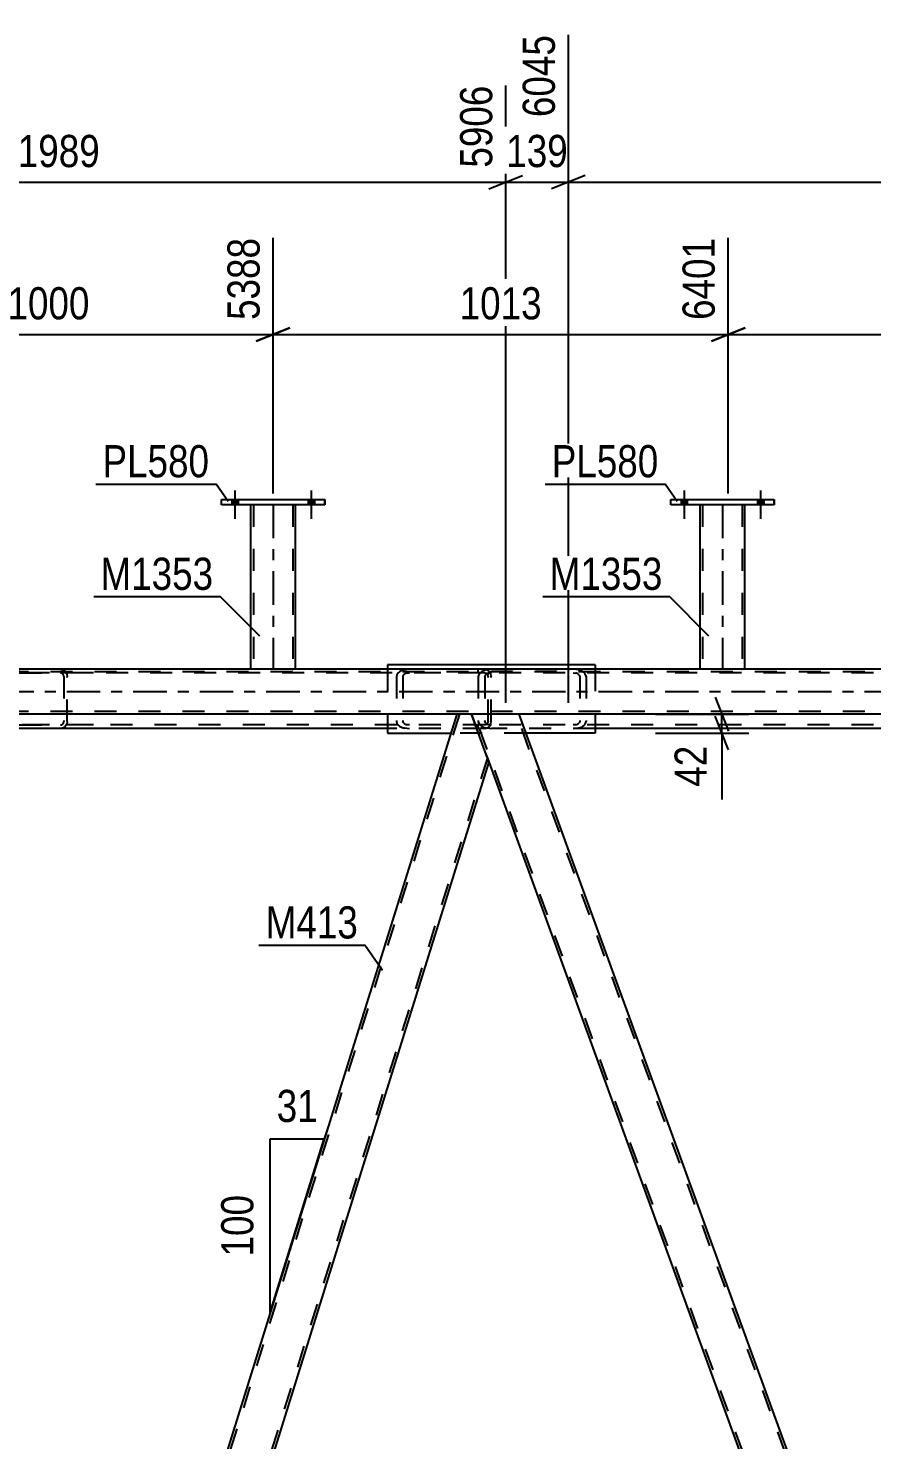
# Model space of a CAD drawing. Header units: millimetres. Extents: x -815 to 374, y -743 to 98.
# Drawn here: x -580.2 to -505.1, y -617.2 to -491.5 of the extents above; entities that cross this region are included whole.
import ezdxf

# ---------------------------------------------------------------- set-up
doc = ezdxf.new("R2010")
doc.units = ezdxf.units.MM
doc.linetypes.add('DXK_LINE_DOT2', pattern=[3.9198, 1.9599, -1.9599])
doc.linetypes.add('DXK_LINE_DOT3', pattern=[5.9187, 2.979, -0.9799, 0.9799, -0.9799])
doc.styles.add('Arial Narrow', font='ARIALN.TTF', dxfattribs={"height": 0.2})

# ---------------------------------------------------------------- blocks, each defined once
blk = doc.blocks.new('Part-232933173-46662 - 8685')
at = {"color": 2, "linetype": 'Continuous'}
for p, q in [((-522.96, -533.46), (-513.76, -533.46)), ((-522.96, -533.94), (-522.96, -533.46)), ((-513.76, -533.94), (-522.96, -533.94)), ((-513.76, -533.94), (-513.76, -533.46))]:
    blk.add_line(p, q, dxfattribs=at)
at = {"color": 7, "linetype": 'DXK_LINE_DOT2'}
for p, q in [((-522.96, -533.94), (-522.96, -533.46)), ((-513.76, -533.46), (-513.76, -533.94))]:
    blk.add_line(p, q, dxfattribs=at)
blk = doc.blocks.new('Part-232933173-8772 - 8685')
at = {"color": 2, "linetype": 'Continuous'}
for p, q in [((-621.57, -552.58), (-625.83, -552.58)), ((-621.57, -552.58), (-578.72, -670.33)), ((-581.79, -673.58), (-624.28, -556.83))]:
    blk.add_line(p, q, dxfattribs=at)
at = {"color": 7, "linetype": 'DXK_LINE_DOT2'}
for p, q in [((-625.83, -552.58), (-624.28, -556.83)), ((-625.57, -552.58), (-581.53, -673.58)), ((-621.83, -552.58), (-577.79, -673.58)), ((-577.53, -673.58), (-578.72, -670.33)), ((-581.79, -673.58), (-577.53, -673.58))]:
    blk.add_line(p, q, dxfattribs=at)
blk = doc.blocks.new('Part-232933173-8709 - 8685')
at = {"color": 7, "linetype": 'DXK_LINE_DOT2'}
for p, q in [((-540, -548.98), (-540.09, -549.22)), ((-539.5, -549.22), (-539.46, -549.1)), ((-538.92, -548.58), (-539.37, -548.63)), ((-539.14, -548.93), (-538.92, -548.9)), ((-538.92, -548.58), (-531.64, -548.58)), ((-489.23, -548.58), (-538.92, -548.58)), ((-489.23, -548.9), (-538.92, -548.9)), ((-531.2, -548.63), (-531.64, -548.58)), ((-531.64, -548.9), (-531.42, -548.93)), ((-531.1, -549.1), (-531.06, -549.22)), ((-530.48, -549.22), (-530.57, -548.98)), ((-540.09, -549.22), (-540.09, -553.22)), ((-539.5, -549.22), (-539.5, -553.22)), ((-531.06, -549.22), (-531.06, -553.22)), ((-530.48, -549.22), (-530.48, -553.22)), ((-540.09, -553.22), (-540, -553.47)), ((-539.46, -553.34), (-539.5, -553.22)), ((-539.37, -553.81), (-538.92, -553.86)), ((-538.92, -553.54), (-539.14, -553.52)), ((-489.23, -553.54), (-538.92, -553.54)), ((-529.68, -553.86), (-538.92, -553.86)), ((-529.68, -553.86), (-536.29, -553.86)), ((-531.42, -553.52), (-531.64, -553.54)), ((-531.64, -553.86), (-531.2, -553.81)), ((-531.06, -553.22), (-531.1, -553.34)), ((-530.57, -553.47), (-530.48, -553.22)), ((-489.23, -553.86), (-495.78, -553.86))]:
    blk.add_line(p, q, dxfattribs=at)
at = {"color": 2, "linetype": 'Continuous'}
blk.add_line((-495.78, -553.86), (-529.68, -553.86), dxfattribs=at)
at = {"color": 7, "linetype": 'DXK_LINE_DOT2'}
for centre, radius, start, end in [((-539.19, -549.71), 1.09, 99.5182, 138.0638), ((-539.05, -549.46), 0.545, 99.5182, 138.0638), ((-531.51, -549.46), 0.545, 41.9363, 80.4819), ((-531.38, -549.71), 1.09, 41.9363, 80.4819), ((-539.19, -552.74), 1.09, 221.9363, 260.4819), ((-539.05, -552.98), 0.545, 221.9363, 260.4819), ((-531.51, -552.98), 0.545, 279.5182, 318.0638), ((-531.38, -552.74), 1.09, 279.5182, 318.0638)]:
    blk.add_arc(centre, radius, start, end, dxfattribs=at)
blk = doc.blocks.new('Part-232933173-8711 - 8685')
at = {"color": 7, "linetype": 'DXK_LINE_DOT2'}
for p, q in [((-625.13, -548.98), (-625.22, -549.22)), ((-624.64, -549.22), (-624.59, -549.1)), ((-624.06, -548.58), (-624.5, -548.63)), ((-624.28, -548.93), (-624.06, -548.9)), ((-624.06, -548.58), (-616.78, -548.58)), ((-574.36, -548.58), (-624.06, -548.58)), ((-574.36, -548.9), (-624.06, -548.9)), ((-616.33, -548.63), (-616.78, -548.58)), ((-616.78, -548.9), (-616.55, -548.93)), ((-616.24, -549.1), (-616.19, -549.22)), ((-615.61, -549.22), (-615.7, -548.98)), ((-625.22, -549.22), (-625.22, -553.22)), ((-624.64, -549.22), (-624.64, -553.22)), ((-616.19, -549.22), (-616.19, -553.22)), ((-615.61, -549.22), (-615.61, -553.22)), ((-625.22, -553.22), (-625.13, -553.47)), ((-624.59, -553.34), (-624.64, -553.22)), ((-624.5, -553.81), (-624.06, -553.86)), ((-624.06, -553.54), (-624.28, -553.52)), ((-574.36, -553.54), (-624.06, -553.54)), ((-614.81, -553.86), (-624.06, -553.86)), ((-614.81, -553.86), (-621.42, -553.86)), ((-616.55, -553.52), (-616.78, -553.54)), ((-616.78, -553.86), (-616.33, -553.81)), ((-616.19, -553.22), (-616.24, -553.34)), ((-615.7, -553.47), (-615.61, -553.22)), ((-574.36, -553.86), (-580.92, -553.86))]:
    blk.add_line(p, q, dxfattribs=at)
at = {"color": 2, "linetype": 'Continuous'}
blk.add_line((-580.92, -553.86), (-614.81, -553.86), dxfattribs=at)
at = {"color": 7, "linetype": 'DXK_LINE_DOT2'}
for centre, radius, start, end in [((-624.32, -549.71), 1.09, 99.5182, 138.0638), ((-624.19, -549.46), 0.545, 99.5182, 138.0638), ((-616.64, -549.46), 0.545, 41.9363, 80.4819), ((-616.51, -549.71), 1.09, 41.9363, 80.4819), ((-624.32, -552.74), 1.09, 221.9363, 260.4819), ((-624.19, -552.98), 0.545, 221.9363, 260.4819), ((-616.64, -552.98), 0.545, 279.5182, 318.0638), ((-616.51, -552.74), 1.09, 279.5182, 318.0638)]:
    blk.add_arc(centre, radius, start, end, dxfattribs=at)
blk = doc.blocks.new('Part-232933173-8712 - 8685')
at = {"color": 7, "linetype": 'DXK_LINE_DOT2'}
for p, q in [((-581.5, -549.22), (-581.45, -548.98)), ((-581.45, -548.98), (-581.33, -548.77)), ((-581.33, -548.77), (-581.14, -548.63)), ((-581.19, -549.1), (-581.21, -549.22)), ((-581.12, -549), (-581.19, -549.1)), ((-581.14, -548.63), (-580.92, -548.58)), ((-581.03, -548.93), (-581.12, -549)), ((-580.92, -548.9), (-581.03, -548.93)), ((-539.51, -548.58), (-580.92, -548.58)), ((-580.92, -548.9), (-577.28, -548.9)), ((-539.91, -548.9), (-580.92, -548.9)), ((-577.28, -548.58), (-577.05, -548.63)), ((-577.17, -548.93), (-577.28, -548.9)), ((-577.07, -549), (-577.17, -548.93)), ((-577.01, -549.1), (-577.07, -549)), ((-577.05, -548.63), (-576.87, -548.77)), ((-576.99, -549.22), (-577.01, -549.1)), ((-576.87, -548.77), (-576.74, -548.98)), ((-576.74, -548.98), (-576.69, -549.22)), ((-547.3, -548.98), (-547.38, -549.22)), ((-546.8, -549.22), (-546.76, -549.1)), ((-546.22, -548.58), (-546.67, -548.63)), ((-546.44, -548.93), (-546.22, -548.9)), ((-539.51, -548.9), (-546.22, -548.9)), ((-540.09, -548.9), (-540.09, -548.58)), ((-539.29, -548.63), (-539.51, -548.58)), ((-539.51, -548.9), (-539.4, -548.93)), ((-539.4, -548.93), (-539.31, -549)), ((-539.31, -549), (-539.24, -549.1)), ((-539.1, -548.77), (-539.29, -548.63)), ((-539.24, -549.1), (-539.22, -549.22)), ((-538.98, -548.98), (-539.1, -548.77)), ((-538.93, -549.22), (-538.98, -548.98)), ((-581.5, -549.22), (-581.5, -552.58)), ((-581.21, -553.22), (-581.21, -549.22)), ((-576.99, -549.22), (-576.99, -553.22)), ((-576.69, -553.22), (-576.69, -549.22)), ((-547.38, -549.22), (-547.38, -553.22)), ((-546.8, -549.22), (-546.8, -553.22)), ((-539.22, -553.22), (-539.22, -549.22)), ((-538.93, -553.22), (-538.93, -549.22)), ((-581.21, -553.22), (-581.19, -553.34)), ((-581.19, -553.34), (-581.12, -553.45)), ((-581.12, -553.45), (-581.03, -553.52)), ((-581.03, -553.52), (-580.92, -553.54)), ((-580.92, -553.54), (-577.28, -553.54)), ((-539.51, -553.54), (-580.92, -553.54)), ((-577.28, -553.54), (-577.17, -553.52)), ((-577.05, -553.81), (-577.28, -553.86)), ((-577.17, -553.52), (-577.07, -553.45)), ((-577.07, -553.45), (-577.01, -553.34)), ((-576.87, -553.67), (-577.05, -553.81)), ((-577.01, -553.34), (-576.99, -553.22)), ((-576.74, -553.47), (-576.87, -553.67)), ((-576.69, -553.22), (-576.74, -553.47)), ((-539.51, -553.86), (-548.18, -553.86)), ((-547.38, -553.22), (-547.3, -553.47)), ((-546.76, -553.34), (-546.8, -553.22)), ((-546.67, -553.81), (-546.22, -553.86)), ((-546.22, -553.54), (-546.44, -553.52)), ((-540.09, -553.86), (-540.09, -553.54)), ((-539.4, -553.52), (-539.51, -553.54)), ((-539.51, -553.86), (-539.29, -553.81)), ((-539.31, -553.45), (-539.4, -553.52)), ((-539.24, -553.34), (-539.31, -553.45)), ((-539.29, -553.81), (-539.1, -553.67)), ((-539.22, -553.22), (-539.24, -553.34)), ((-539.1, -553.67), (-538.98, -553.47)), ((-538.98, -553.47), (-538.93, -553.22))]:
    blk.add_line(p, q, dxfattribs=at)
at = {"color": 2, "linetype": 'Continuous'}
for p, q in [((-581.5, -552.58), (-581.5, -553.22)), ((-581.45, -553.47), (-581.5, -553.22)), ((-581.33, -553.67), (-581.45, -553.47)), ((-581.14, -553.81), (-581.33, -553.67)), ((-580.92, -553.86), (-581.14, -553.81)), ((-548.18, -553.86), (-580.92, -553.86))]:
    blk.add_line(p, q, dxfattribs=at)
at = {"color": 7, "linetype": 'DXK_LINE_DOT2'}
for centre, radius, start, end in [((-546.49, -549.71), 1.09, 99.5182, 138.0638), ((-546.35, -549.46), 0.545, 99.5182, 138.0638), ((-546.49, -552.74), 1.09, 221.9363, 260.4819), ((-546.35, -552.98), 0.545, 221.9363, 260.4819)]:
    blk.add_arc(centre, radius, start, end, dxfattribs=at)
blk = doc.blocks.new('Part-232933173-8767 - 8685')
at = {"color": 2, "linetype": 'Continuous'}
for p, q in [((-536.44, -552.58), (-540.7, -552.58)), ((-493.58, -670.33), (-536.44, -552.58)), ((-539.15, -556.83), (-496.66, -673.58))]:
    blk.add_line(p, q, dxfattribs=at)
at = {"color": 7, "linetype": 'DXK_LINE_DOT2'}
for p, q in [((-540.7, -552.58), (-539.15, -556.83)), ((-496.4, -673.58), (-540.44, -552.58)), ((-492.65, -673.58), (-536.69, -552.58)), ((-492.4, -673.58), (-493.58, -670.33)), ((-496.66, -673.58), (-492.4, -673.58))]:
    blk.add_line(p, q, dxfattribs=at)
blk = doc.blocks.new('Part-232933173-8802 - 8685')
at = {"color": 2, "linetype": 'Continuous'}
for p, q in [((-542.01, -552.58), (-578.72, -670.33)), ((-540.7, -552.58), (-542.01, -552.58)), ((-539.15, -556.83), (-540.7, -552.58)), ((-539.15, -556.83), (-575.54, -673.58)), ((-577.53, -673.58), (-578.72, -670.33))]:
    blk.add_line(p, q, dxfattribs=at)
at = {"color": 7, "linetype": 'DXK_LINE_DOT2'}
for p, q in [((-541.76, -552.58), (-578.58, -670.7)), ((-539.28, -556.46), (-575.79, -673.58)), ((-575.54, -673.58), (-577.53, -673.58))]:
    blk.add_line(p, q, dxfattribs=at)
blk = doc.blocks.new('Part-232933173-8857 - 8685')
at = {"color": 2, "linetype": 'Continuous'}
for p, q in [((-548.18, -548.18), (-548.18, -548.58)), ((-529.68, -548.18), (-548.18, -548.18)), ((-529.68, -548.18), (-529.68, -548.58)), ((-548.18, -552.58), (-548.18, -554.26)), ((-529.68, -552.58), (-529.68, -554.26)), ((-548.18, -554.26), (-542.54, -554.26)), ((-529.68, -554.26), (-535.83, -554.26))]:
    blk.add_line(p, q, dxfattribs=at)
at = {"color": 7, "linetype": 'DXK_LINE_DOT2'}
for p, q in [((-548.18, -548.58), (-548.18, -552.58)), ((-529.68, -548.58), (-529.68, -552.58)), ((-535.83, -554.26), (-542.54, -554.26))]:
    blk.add_line(p, q, dxfattribs=at)
blk = doc.blocks.new('Part-232933173-8916 - 8685')
at = {"color": 7, "linetype": 'DXK_LINE_DOT2'}
for p, q in [((-58.82, -548.82), (-738.27, -548.82)), ((-58.82, -548.58), (-720.36, -548.58)), ((-556.36, -548.58), (-560.36, -548.58)), ((-516.36, -548.58), (-520.36, -548.58)), ((-58.82, -552.34), (-738.27, -552.34)), ((-536.44, -552.58), (-542.01, -552.58))]:
    blk.add_line(p, q, dxfattribs=at)
at = {"color": 2, "linetype": 'Continuous'}
for p, q in [((-560.36, -548.58), (-596.36, -548.58)), ((-520.36, -548.58), (-556.36, -548.58)), ((-480.36, -548.58), (-516.36, -548.58)), ((-542.01, -552.58), (-621.57, -552.58)), ((-456.88, -552.58), (-536.44, -552.58))]:
    blk.add_line(p, q, dxfattribs=at)
at = {"color": 7, "linetype": 'DXK_LINE_DOT3'}
blk.add_line((-58.82, -550.58), (-738.27, -550.58), dxfattribs=at)
blk = doc.blocks.new('Part-232933173-46661 - 8685')
at = {"color": 2, "linetype": 'Continuous'}
for p, q in [((-520.36, -533.94), (-520.36, -548.58)), ((-516.36, -548.58), (-516.36, -533.94)), ((-516.36, -548.58), (-520.36, -548.58))]:
    blk.add_line(p, q, dxfattribs=at)
at = {"color": 7, "linetype": 'DXK_LINE_DOT2'}
for p, q in [((-516.36, -533.94), (-520.36, -533.94)), ((-520.12, -533.94), (-520.12, -548.58)), ((-516.6, -533.94), (-516.6, -548.58)), ((-520.36, -548.58), (-520.36, -548.58)), ((-520.36, -548.58), (-520.36, -548.58)), ((-520.36, -548.58), (-520.36, -548.58)), ((-516.65, -548.58), (-516.62, -548.58)), ((-516.62, -548.58), (-516.65, -548.58)), ((-516.6, -548.58), (-516.62, -548.58)), ((-516.62, -548.58), (-516.6, -548.58)), ((-516.36, -548.58), (-516.39, -548.58)), ((-516.36, -548.58), (-516.36, -548.58)), ((-516.36, -548.58), (-516.36, -548.58)), ((-516.36, -548.58), (-516.36, -548.58))]:
    blk.add_line(p, q, dxfattribs=at)
at = {"color": 7, "linetype": 'DXK_LINE_DOT3'}
blk.add_line((-518.36, -533.94), (-518.36, -548.58), dxfattribs=at)
blk = doc.blocks.new('Part-232933173-46665 - 8685')
at = {"color": 2, "linetype": 'Continuous'}
for p, q in [((-560.36, -533.94), (-560.36, -548.58)), ((-556.36, -548.58), (-556.36, -533.94)), ((-556.36, -548.58), (-560.36, -548.58))]:
    blk.add_line(p, q, dxfattribs=at)
at = {"color": 7, "linetype": 'DXK_LINE_DOT2'}
for p, q in [((-556.36, -533.94), (-560.36, -533.94)), ((-560.12, -533.94), (-560.12, -548.58)), ((-556.6, -533.94), (-556.6, -548.58)), ((-560.36, -548.58), (-560.36, -548.58)), ((-560.36, -548.58), (-560.36, -548.58)), ((-560.36, -548.58), (-560.36, -548.58)), ((-556.65, -548.58), (-556.62, -548.58)), ((-556.62, -548.58), (-556.65, -548.58)), ((-556.6, -548.58), (-556.62, -548.58)), ((-556.62, -548.58), (-556.6, -548.58)), ((-556.36, -548.58), (-556.39, -548.58)), ((-556.36, -548.58), (-556.36, -548.58)), ((-556.36, -548.58), (-556.36, -548.58)), ((-556.36, -548.58), (-556.36, -548.58))]:
    blk.add_line(p, q, dxfattribs=at)
at = {"color": 7, "linetype": 'DXK_LINE_DOT3'}
blk.add_line((-558.36, -533.94), (-558.36, -548.58), dxfattribs=at)
blk = doc.blocks.new('Part-232933173-46666 - 8685')
at = {"color": 2, "linetype": 'Continuous'}
for p, q in [((-562.96, -533.46), (-553.76, -533.46)), ((-562.96, -533.94), (-562.96, -533.46)), ((-553.76, -533.94), (-562.96, -533.94)), ((-553.76, -533.94), (-553.76, -533.46))]:
    blk.add_line(p, q, dxfattribs=at)
at = {"color": 7, "linetype": 'DXK_LINE_DOT2'}
for p, q in [((-562.96, -533.94), (-562.96, -533.46)), ((-553.76, -533.46), (-553.76, -533.94))]:
    blk.add_line(p, q, dxfattribs=at)
blk = doc.blocks.new('Bolt-232933173-46735 - 8685')
at = {"linetype": 'Continuous'}
for points in [[(-521.48, -533.46), (-522.04, -533.46), (-522.04, -533.94), (-521.48, -533.94)], [(-521.48, -533.46), (-522.04, -533.46), (-522.04, -533.94), (-521.48, -533.94)], [(-514.68, -533.46), (-515.24, -533.46), (-515.24, -533.94), (-514.68, -533.94)], [(-514.68, -533.46), (-515.24, -533.46), (-515.24, -533.94), (-514.68, -533.94)]]:
    blk.add_hatch(color=1, dxfattribs=at).paths.add_polyline_path(points)
at = {"color": 1, "linetype": 'Continuous'}
for p, q in [((-521.76, -532.66), (-521.76, -535.18)), ((-521.76, -532.66), (-521.76, -535.18)), ((-514.96, -532.66), (-514.96, -535.18)), ((-514.96, -532.66), (-514.96, -535.18)), ((-522.04, -533.46), (-522.04, -533.94)), ((-522.04, -533.46), (-522.04, -533.94)), ((-521.48, -533.46), (-521.48, -533.94)), ((-521.48, -533.46), (-521.48, -533.94)), ((-515.24, -533.46), (-515.24, -533.94)), ((-515.24, -533.46), (-515.24, -533.94)), ((-514.68, -533.46), (-514.68, -533.94)), ((-514.68, -533.46), (-514.68, -533.94))]:
    blk.add_line(p, q, dxfattribs=at)
blk = doc.blocks.new('Bolt-232933173-46737 - 8685')
at = {"linetype": 'Continuous'}
for points in [[(-561.48, -533.46), (-562.04, -533.46), (-562.04, -533.94), (-561.48, -533.94)], [(-561.48, -533.46), (-562.04, -533.46), (-562.04, -533.94), (-561.48, -533.94)], [(-554.68, -533.46), (-555.24, -533.46), (-555.24, -533.94), (-554.68, -533.94)], [(-554.68, -533.46), (-555.24, -533.46), (-555.24, -533.94), (-554.68, -533.94)]]:
    blk.add_hatch(color=1, dxfattribs=at).paths.add_polyline_path(points)
at = {"color": 1, "linetype": 'Continuous'}
for p, q in [((-561.76, -532.66), (-561.76, -535.18)), ((-561.76, -532.66), (-561.76, -535.18)), ((-554.96, -532.66), (-554.96, -535.18)), ((-554.96, -532.66), (-554.96, -535.18)), ((-562.04, -533.46), (-562.04, -533.94)), ((-562.04, -533.46), (-562.04, -533.94)), ((-561.48, -533.46), (-561.48, -533.94)), ((-561.48, -533.46), (-561.48, -533.94)), ((-555.24, -533.46), (-555.24, -533.94)), ((-555.24, -533.46), (-555.24, -533.94)), ((-554.68, -533.46), (-554.68, -533.94)), ((-554.68, -533.46), (-554.68, -533.94))]:
    blk.add_line(p, q, dxfattribs=at)
blk = doc.blocks.new('StraightDimension-232933173-38308 - 8685')
at = {"color": 7, "linetype": 'Continuous'}
for p, q in [((-617.21, -551.58), (-617.21, -492.11)), ((-537.65, -551.58), (-537.65, -496.61)), ((-615.71, -504.62), (-618.71, -505.82)), ((-539.15, -505.82), (-536.15, -504.62)), ((-617.21, -505.22), (-537.65, -505.22))]:
    blk.add_line(p, q, dxfattribs=at)
at = {"color": 0}
blk.add_wipeout([(-573.17, -504.47), (-573.17, -500.27), (-581.69, -500.27), (-581.69, -504.47)], dxfattribs=at)
at = {"color": 3, "style": 'Arial Narrow'}
blk.add_text('1989', height=2.863, dxfattribs=at).set_placement((-581.09, -503.87))
at = {"color": 0, "linetype": 'Continuous'}
blk.add_wipeout([(-538.25, -496.01), (-542.45, -496.01), (-542.45, -504.52), (-538.25, -504.52)], dxfattribs=at)
at = {"color": 3, "linetype": 'Continuous', "style": 'Arial Narrow'}
blk.add_text('5906', height=2.863, rotation=90.0002, dxfattribs=at).set_placement((-538.85, -503.92))
blk = doc.blocks.new('StraightDimension-232933173-59589 - 8685')
at = {"color": 7, "linetype": 'Continuous'}
for p, q in [((-517.84, -532.94), (-517.84, -510.17)), ((-478.36, -532.94), (-478.36, -510.17)), ((-516.34, -518.18), (-519.34, -519.38)), ((-517.84, -518.78), (-478.36, -518.78)), ((-479.86, -519.38), (-476.86, -518.18))]:
    blk.add_line(p, q, dxfattribs=at)
at = {"color": 0}
blk.add_wipeout([(-494.76, -518.03), (-494.76, -513.83), (-501.44, -513.83), (-501.44, -518.03)], dxfattribs=at)
at = {"color": 3, "style": 'Arial Narrow'}
blk.add_text('987', height=2.863, dxfattribs=at).set_placement((-500.84, -517.43))
at = {"color": 0, "linetype": 'Continuous'}
blk.add_wipeout([(-478.96, -509.57), (-483.16, -509.57), (-483.16, -518.08), (-478.96, -518.08)], dxfattribs=at)
at = {"color": 3, "linetype": 'Continuous', "style": 'Arial Narrow'}
blk.add_text('7388', height=2.863, rotation=90.0002, dxfattribs=at).set_placement((-479.56, -517.48))
blk = doc.blocks.new('StraightDimension-232933173-38307 - 8685')
at = {"color": 7, "linetype": 'Continuous'}
for p, q in [((-532.07, -551.58), (-532.07, -492.11)), ((-537.65, -551.58), (-537.65, -496.61)), ((-539.15, -505.82), (-536.15, -504.62)), ((-530.57, -504.62), (-533.57, -505.82)), ((-537.65, -505.22), (-532.07, -505.22))]:
    blk.add_line(p, q, dxfattribs=at)
at = {"color": 0}
blk.add_wipeout([(-531.52, -504.47), (-531.52, -500.27), (-538.2, -500.27), (-538.2, -504.47)], dxfattribs=at)
at = {"color": 3, "style": 'Arial Narrow'}
blk.add_text('139', height=2.863, dxfattribs=at).set_placement((-537.6, -503.87))
at = {"color": 0, "linetype": 'Continuous'}
blk.add_wipeout([(-532.67, -491.51), (-536.87, -491.51), (-536.87, -500.02), (-532.67, -500.02)], dxfattribs=at)
at = {"color": 3, "linetype": 'Continuous', "style": 'Arial Narrow'}
blk.add_text('6045', height=2.863, rotation=90.0002, dxfattribs=at).set_placement((-533.27, -499.42))
blk = doc.blocks.new('AngleDimension-232933173-27061 - 8685')
at = {"color": 7, "linetype": 'Continuous'}
for p, q in [((-558.62, -590.39), (-553.8, -590.39)), ((-558.62, -605.85), (-553.8, -590.39)), ((-558.62, -605.85), (-558.62, -590.39)), ((-553.49, -589.41), (-553.8, -590.39))]:
    blk.add_line(p, q, dxfattribs=at)
at = {"color": 0}
blk.add_wipeout([(-559.52, -594.78), (-563.72, -594.78), (-563.72, -601.46), (-559.52, -601.46)], dxfattribs=at)
at = {"color": 3, "style": 'Arial Narrow'}
blk.add_text('100', height=2.863, rotation=90.0002, dxfattribs=at).set_placement((-560.12, -600.86))
at = {"color": 0}
blk.add_wipeout([(-553.78, -589.49), (-553.78, -585.29), (-558.64, -585.29), (-558.64, -589.49)], dxfattribs=at)
at = {"color": 3, "style": 'Arial Narrow'}
blk.add_text('31', height=2.863, dxfattribs=at).set_placement((-558.04, -588.89))
blk = doc.blocks.new('StraightDimension-232933173-38306 - 8685')
at = {"color": 7, "linetype": 'Continuous'}
for p, q in [((-532.07, -551.58), (-532.07, -492.11)), ((-452.51, -551.58), (-452.51, -496.61)), ((-530.57, -504.62), (-533.57, -505.82)), ((-454.01, -505.82), (-451.01, -504.62)), ((-532.07, -505.22), (-452.51, -505.22))]:
    blk.add_line(p, q, dxfattribs=at)
at = {"color": 0}
blk.add_wipeout([(-488.04, -504.47), (-488.04, -500.27), (-496.55, -500.27), (-496.55, -504.47)], dxfattribs=at)
at = {"color": 3, "style": 'Arial Narrow'}
blk.add_text('1989', height=2.863, dxfattribs=at).set_placement((-495.95, -503.87))
at = {"color": 0, "linetype": 'Continuous'}
blk.add_wipeout([(-453.11, -496.01), (-457.31, -496.01), (-457.31, -504.52), (-453.11, -504.52)], dxfattribs=at)
at = {"color": 3, "linetype": 'Continuous', "style": 'Arial Narrow'}
blk.add_text('8034', height=2.863, rotation=90.0002, dxfattribs=at).set_placement((-453.71, -503.92))
blk = doc.blocks.new('StraightDimension-232933173-38631 - 8685')
at = {"color": 7, "linetype": 'Continuous'}
for p, q in [((-519, -551.08), (-517.8, -554.08)), ((-524.31, -552.58), (-516, -552.58)), ((-517.8, -555.76), (-519, -552.76)), ((-518.4, -554.26), (-518.4, -552.58)), ((-524.31, -554.26), (-516, -554.26)), ((-518.4, -554.26), (-518.4, -560.17)), ((-518.4, -554.26), (-518.4, -560.17))]:
    blk.add_line(p, q, dxfattribs=at)
at = {"color": 0}
blk.add_wipeout([(-519.15, -554.79), (-523.35, -554.79), (-523.35, -559.64), (-519.15, -559.64)], dxfattribs=at)
at = {"color": 3, "style": 'Arial Narrow'}
blk.add_text('42', height=2.863, rotation=90.0002, dxfattribs=at).set_placement((-519.75, -559.04))
blk = doc.blocks.new('StraightDimension-232933173-59590 - 8685')
at = {"color": 7, "linetype": 'Continuous'}
for p, q in [((-558.36, -532.94), (-558.36, -510.17)), ((-517.84, -532.94), (-517.84, -510.17)), ((-556.86, -518.18), (-559.86, -519.38)), ((-558.36, -518.78), (-517.84, -518.78)), ((-519.34, -519.38), (-516.34, -518.18))]:
    blk.add_line(p, q, dxfattribs=at)
at = {"color": 0}
blk.add_wipeout([(-533.84, -518.03), (-533.84, -513.83), (-542.35, -513.83), (-542.35, -518.03)], dxfattribs=at)
at = {"color": 3, "style": 'Arial Narrow'}
blk.add_text('1013', height=2.863, dxfattribs=at).set_placement((-541.75, -517.43))
at = {"color": 0, "linetype": 'Continuous'}
blk.add_wipeout([(-518.44, -509.57), (-522.64, -509.57), (-522.64, -518.08), (-518.44, -518.08)], dxfattribs=at)
at = {"color": 3, "linetype": 'Continuous', "style": 'Arial Narrow'}
blk.add_text('6401', height=2.863, rotation=90.0002, dxfattribs=at).set_placement((-519.04, -517.48))
blk = doc.blocks.new('StraightDimension-232933173-59591 - 8685')
at = {"color": 7, "linetype": 'Continuous'}
for p, q in [((-598.36, -532.94), (-598.36, -510.17)), ((-558.36, -532.94), (-558.36, -510.17)), ((-596.86, -518.18), (-599.86, -519.38)), ((-598.36, -518.78), (-558.36, -518.78)), ((-559.86, -519.38), (-556.86, -518.18))]:
    blk.add_line(p, q, dxfattribs=at)
at = {"color": 0}
blk.add_wipeout([(-574.1, -518.03), (-574.1, -513.83), (-582.61, -513.83), (-582.61, -518.03)], dxfattribs=at)
at = {"color": 3, "style": 'Arial Narrow'}
blk.add_text('1000', height=2.863, dxfattribs=at).set_placement((-582.01, -517.43))
at = {"color": 0, "linetype": 'Continuous'}
blk.add_wipeout([(-558.96, -509.57), (-563.16, -509.57), (-563.16, -518.08), (-558.96, -518.08)], dxfattribs=at)
at = {"color": 3, "linetype": 'Continuous', "style": 'Arial Narrow'}
blk.add_text('5388', height=2.863, rotation=90.0002, dxfattribs=at).set_placement((-559.56, -517.48))
blk = doc.blocks.new('Mark-232933173-8798 - 8685')
at = {"color": 0}
blk.add_wipeout([(-550.8, -572.55), (-550.8, -569.55), (-559.02, -569.55), (-559.02, -572.55)], dxfattribs=at)
blk.add_wipeout([(-550.8, -572.55), (-550.8, -569.55), (-559.02, -569.55), (-559.02, -572.55)], dxfattribs=at)
at = {"color": 30, "linetype": 'Continuous'}
for p in [(-559.62, -573.15), (-548.61, -575.4)]:
    blk.add_line(p, (-550.2, -573.15), dxfattribs=at)
at = {"color": 3, "style": 'Arial Narrow'}
blk.add_text('M413', height=2.863, dxfattribs=at).set_placement((-559.02, -572.55))
blk = doc.blocks.new('Mark-232933173-59815 - 8685')
at = {"color": 0}
blk.add_wipeout([(-523.68, -541.51), (-523.68, -538.51), (-533.73, -538.51), (-533.73, -541.51)], dxfattribs=at)
blk.add_wipeout([(-523.68, -541.51), (-523.68, -538.51), (-533.73, -538.51), (-533.73, -541.51)], dxfattribs=at)
at = {"color": 30, "linetype": 'Continuous'}
for p in [(-534.33, -542.11), (-519.55, -545.64)]:
    blk.add_line(p, (-523.08, -542.11), dxfattribs=at)
at = {"color": 3, "style": 'Arial Narrow'}
blk.add_text('M1353', height=2.863, dxfattribs=at).set_placement((-533.73, -541.51))
blk = doc.blocks.new('Mark-232933173-59818 - 8685')
at = {"color": 0}
blk.add_wipeout([(-563.68, -541.51), (-563.68, -538.51), (-573.73, -538.51), (-573.73, -541.51)], dxfattribs=at)
blk.add_wipeout([(-563.68, -541.51), (-563.68, -538.51), (-573.73, -538.51), (-573.73, -541.51)], dxfattribs=at)
at = {"color": 30, "linetype": 'Continuous'}
for p in [(-574.33, -542.11), (-559.55, -545.64)]:
    blk.add_line(p, (-563.08, -542.11), dxfattribs=at)
at = {"color": 3, "style": 'Arial Narrow'}
blk.add_text('M1353', height=2.863, dxfattribs=at).set_placement((-573.73, -541.51))
blk = doc.blocks.new('Mark-232933173-59886 - 8685')
at = {"color": 0}
blk.add_wipeout([(-524.04, -531.49), (-524.04, -528.49), (-533.55, -528.49), (-533.55, -531.49)], dxfattribs=at)
blk.add_wipeout([(-524.04, -531.49), (-524.04, -528.49), (-533.55, -528.49), (-533.55, -531.49)], dxfattribs=at)
at = {"color": 30, "linetype": 'Continuous'}
for p in [(-534.15, -532.09), (-522.37, -533.63)]:
    blk.add_line(p, (-523.44, -532.09), dxfattribs=at)
at = {"color": 3, "style": 'Arial Narrow'}
blk.add_text('PL580', height=2.863, dxfattribs=at).set_placement((-533.55, -531.49))
blk = doc.blocks.new('Mark-232933173-59889 - 8685')
at = {"color": 0}
blk.add_wipeout([(-564.04, -531.49), (-564.04, -528.49), (-573.55, -528.49), (-573.55, -531.49)], dxfattribs=at)
blk.add_wipeout([(-564.04, -531.49), (-564.04, -528.49), (-573.55, -528.49), (-573.55, -531.49)], dxfattribs=at)
at = {"color": 30, "linetype": 'Continuous'}
for p in [(-574.15, -532.09), (-562.37, -533.63)]:
    blk.add_line(p, (-563.44, -532.09), dxfattribs=at)
at = {"color": 3, "style": 'Arial Narrow'}
blk.add_text('PL580', height=2.863, dxfattribs=at).set_placement((-573.55, -531.49))

msp = doc.modelspace()

# ---------------------------------------------------------------- block references
for name in ['Bolt-232933173-46737 - 8685', 'Bolt-232933173-46735 - 8685', 'Part-232933173-46666 - 8685', 'Part-232933173-46665 - 8685', 'Part-232933173-46662 - 8685', 'Part-232933173-46661 - 8685', 'Part-232933173-8916 - 8685', 'Part-232933173-8711 - 8685', 'Part-232933173-8712 - 8685', 'Part-232933173-8857 - 8685', 'Part-232933173-8709 - 8685', 'Part-232933173-8772 - 8685', 'Part-232933173-8802 - 8685', 'Part-232933173-8767 - 8685']:
    msp.add_blockref(name, (0, 0))

# ---------------------------------------------------------------- next in the draw order: block references
for name in ['StraightDimension-232933173-38308 - 8685', 'StraightDimension-232933173-59589 - 8685', 'Mark-232933173-8798 - 8685', 'AngleDimension-232933173-27061 - 8685']:
    msp.add_blockref(name, (0, 0))

# ---------------------------------------------------------------- next in the draw order: block references
for name in ['StraightDimension-232933173-38307 - 8685', 'Mark-232933173-59818 - 8685']:
    msp.add_blockref(name, (0, 0))

# ---------------------------------------------------------------- next in the draw order: block references
msp.add_blockref('StraightDimension-232933173-38306 - 8685', (0, 0))

# ---------------------------------------------------------------- next in the draw order: block references
for name in ['StraightDimension-232933173-59590 - 8685', 'Mark-232933173-59815 - 8685', 'StraightDimension-232933173-38631 - 8685']:
    msp.add_blockref(name, (0, 0))

# ---------------------------------------------------------------- next in the draw order: block references
for name in ['StraightDimension-232933173-59591 - 8685', 'Mark-232933173-59886 - 8685']:
    msp.add_blockref(name, (0, 0))

# ---------------------------------------------------------------- next in the draw order: block references
msp.add_blockref('Mark-232933173-59889 - 8685', (0, 0))

doc.saveas('drawing.dxf')
